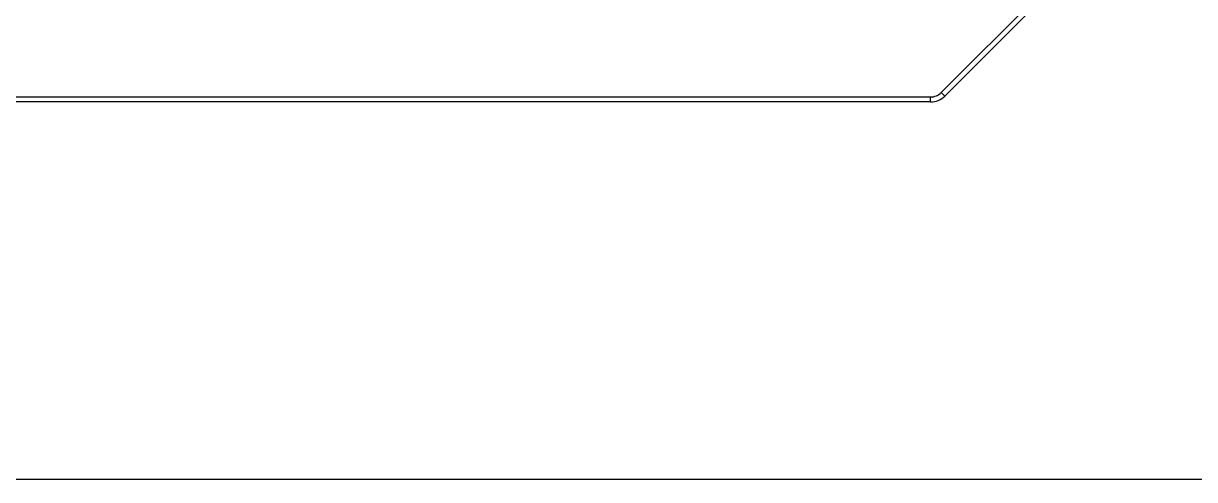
# Model space of a CAD drawing. Header units: millimetres. Extents: x 0 to 504600, y 0 to 118800.
# Drawn here: x 434563.5 to 434873.5, y 45578.4 to 45699.2 of the extents above; entities that cross this region are included whole.
import ezdxf

# ---------------------------------------------------------------- set-up
doc = ezdxf.new("R2010")
doc.units = ezdxf.units.MM
doc.header["$LTSCALE"] = 200
doc.layers.add('LG-AIRCON', color=240, linetype='Continuous')

# ---------------------------------------------------------------- blocks, each defined once
blk = doc.blocks.new('UXC')
at = {"layer": 'LG-AIRCON', "color": 0}
for p, q in [((-429.4, 725.15), (-394.1, 760.45)), ((-393.18, 759.53), (-428.48, 724.23)), ((-394.1, 760.45), (-393.18, 759.53)), ((-390.35, 762), (-390.35, 760.7)), ((-390.35, 762), (391.35, 762)), ((390.35, 760.7), (-390.35, 760.7))]:
    blk.add_line(p, q, dxfattribs=at)
for radius in [5.3, 4]:
    blk.add_arc((-390.35, 756.7), radius, 90, 135, dxfattribs=at)

msp = doc.modelspace()

# ---------------------------------------------------------------- linework, layer by layer
at = {"layer": 'LG-AIRCON', "color": 8}
msp.add_lwpolyline([(434944.22, 45578.42), (433104.22, 45578.42), (433104.22, 46538.42), (434944.22, 46538.42)], close=True, dxfattribs=at)

# ---------------------------------------------------------------- block references
at = {"layer": 'LG-AIRCON', "color": 200, "rotation": 180}
msp.add_blockref('UXC', (434413.27, 46440.42), dxfattribs=at)

doc.saveas('drawing.dxf')
